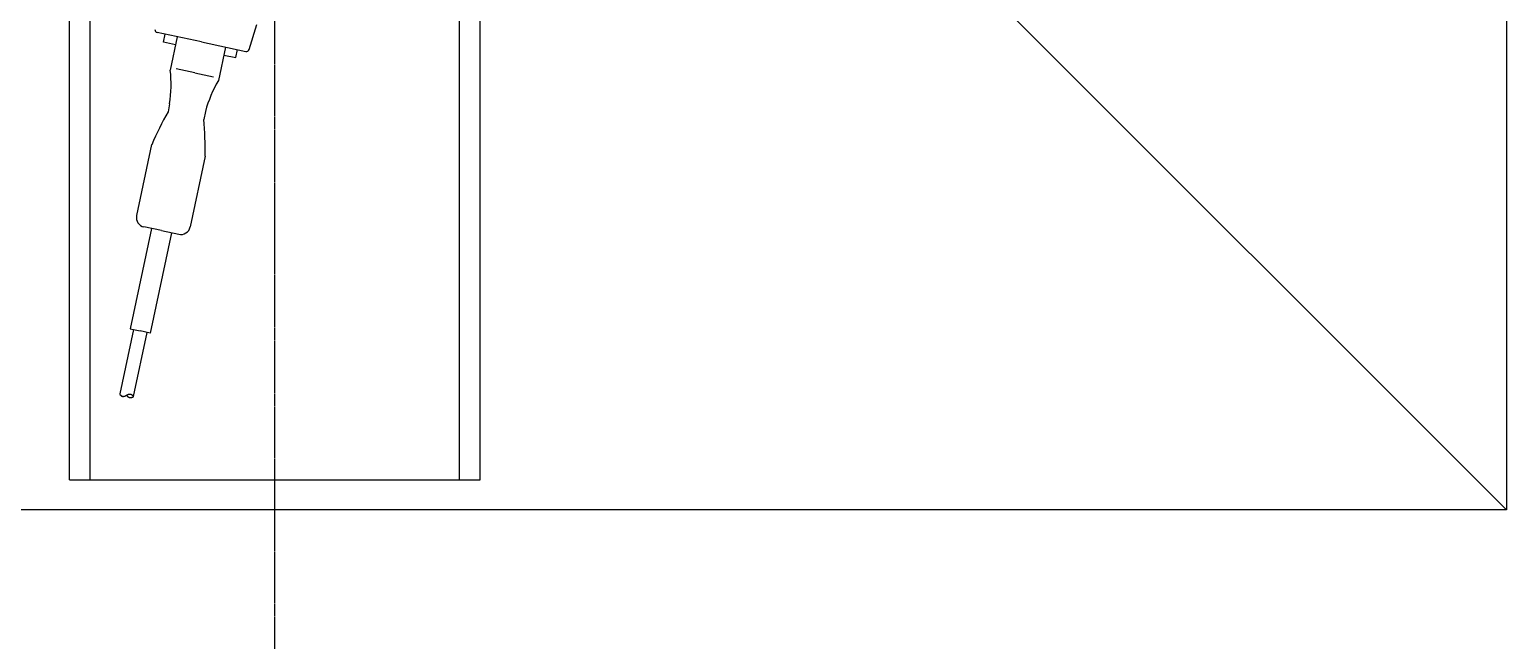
# Model space of a CAD drawing. Extents: x -668440 to 1010955, y -1678500 to 210463.
# Drawn here: x -488079 to -477286, y -904033 to -899567 of the extents above; entities that cross this region are included whole.
import ezdxf

# ---------------------------------------------------------------- set-up
doc = ezdxf.new("R2010")
doc.units = 0
doc.header["$MEASUREMENT"] = 0
doc.linetypes.add('CENTER', pattern=[2, 1.25, -0.25, 0.25, -0.25])
doc.layers.get('0').update_dxf_attribs({"color": 3, "linetype": 'CONTINUOUS'})
doc.layers.add('00_ADDL', color=253, linetype='CONTINUOUS', plot=False)
for name, color, linetype in [('100', 5, 'CENTER'), ('COL_H-300x305x15x15x13', 7, 'CONTINUOUS'), ('注記', 3, 'CONTINUOUS')]:
    doc.layers.add(name, color=color, linetype=linetype)

# ---------------------------------------------------------------- blocks, each defined once
blk = doc.blocks.new('tc02')
at = {"layer": '注記', "color": 4, "linetype": 'Continuous'}
for p, q in [((-18567.3, 32524.4), (-18565.5, 32543.6)), ((-18602.5, 32522.6), (-18635.6, 32522.6)), ((-18629.5, 32516.6), (-18629.5, 32522.6)), ((-18620.5, 32522.6), (-18620.5, 32497.6)), ((-18602.5, 32522.6), (-18569.3, 32522.6)), ((-18584.5, 32522.6), (-18584.5, 32497.6)), ((-18575.5, 32516.6), (-18575.5, 32522.6)), ((-18620.5, 32516.6), (-18629.5, 32516.6)), ((-18584.5, 32516.6), (-18575.5, 32516.6)), ((-18602.5, 32499.6), (-18616.5, 32499.6)), ((-18602.5, 32499.6), (-18588.5, 32499.6)), ((-18615.9, 32473.6), (-18615.8, 32467.6)), ((-18589, 32473.6), (-18589.1, 32467.6)), ((-18622.5, 32441.6), (-18622.5, 32388.6)), ((-18582.5, 32441.6), (-18582.5, 32388.6)), ((-18602.5, 32381.6), (-18615.5, 32381.6)), ((-18610, 32381.6), (-18610, 32306.6)), ((-18602.5, 32381.6), (-18589.5, 32381.6)), ((-18595, 32381.6), (-18595, 32306.6)), ((-18610, 32306.6), (-18602.5, 32306.6)), ((-18607.5, 32306.6), (-18607.5, 32258.6)), ((-18595, 32306.6), (-18602.5, 32306.6)), ((-18597.5, 32306.6), (-18597.5, 32258.6)), ((-18600.2, 32260), (-18600.2, 32260)), ((-18600.2, 32260), (-18600.1, 32260)), ((-18600.1, 32260), (-18600, 32260)), ((-18600, 32260), (-18600, 32260)), ((-18600, 32260), (-18599.9, 32260)), ((-18599.9, 32260), (-18599.9, 32260)), ((-18599.9, 32260), (-18599.8, 32260)), ((-18599.8, 32260), (-18599.7, 32260)), ((-18599.7, 32260), (-18599.7, 32260)), ((-18599.7, 32260), (-18599.6, 32260)), ((-18599.6, 32260), (-18599.5, 32260)), ((-18599.5, 32260), (-18599.5, 32260)), ((-18599.5, 32260), (-18599.4, 32260)), ((-18599.4, 32260), (-18599.4, 32260)), ((-18599.4, 32260), (-18599.3, 32260)), ((-18607.5, 32258.6), (-18607.5, 32258.6)), ((-18607.5, 32258.6), (-18607.5, 32258.6)), ((-18607.5, 32258.6), (-18607.5, 32258.6)), ((-18607.5, 32258.6), (-18607.5, 32258.6)), ((-18607.5, 32258.6), (-18607.5, 32258.5)), ((-18607.5, 32258.5), (-18607.5, 32258.5)), ((-18607.5, 32258.5), (-18607.4, 32258.5)), ((-18607.4, 32258.5), (-18607.4, 32258.5)), ((-18607.4, 32258.5), (-18607.4, 32258.5)), ((-18607.4, 32258.5), (-18607.4, 32258.5)), ((-18607.4, 32258.5), (-18607.4, 32258.4)), ((-18607.4, 32258.4), (-18607.4, 32258.4)), ((-18607.4, 32258.4), (-18607.4, 32258.4)), ((-18607.4, 32258.4), (-18607.4, 32258.4)), ((-18607.4, 32258.4), (-18607.4, 32258.4)), ((-18607.4, 32258.4), (-18607.4, 32258.4)), ((-18607.4, 32258.4), (-18607.4, 32258.3)), ((-18607.4, 32258.3), (-18607.4, 32258.3)), ((-18607.4, 32258.3), (-18607.4, 32258.3)), ((-18607.4, 32258.3), (-18607.4, 32258.3)), ((-18607.4, 32258.3), (-18607.4, 32258.3)), ((-18607.4, 32258.3), (-18607.3, 32258.3)), ((-18607.3, 32258.3), (-18607.3, 32258.2)), ((-18607.3, 32258.2), (-18607.3, 32258.2)), ((-18607.3, 32258.2), (-18607.3, 32258.2)), ((-18607.3, 32258.2), (-18607.3, 32258.2)), ((-18607.3, 32258.2), (-18607.3, 32258.2)), ((-18607.3, 32258.2), (-18607.3, 32258.2)), ((-18607.3, 32258.2), (-18607.3, 32258.1)), ((-18607.3, 32258.1), (-18607.2, 32258.1)), ((-18607.2, 32258.1), (-18607.2, 32258.1)), ((-18607.2, 32258.1), (-18607.2, 32258.1)), ((-18607.2, 32258.1), (-18607.2, 32258.1)), ((-18607.2, 32258.1), (-18607.2, 32258.1)), ((-18607.2, 32258.1), (-18607.2, 32258)), ((-18607.2, 32258), (-18607.2, 32258)), ((-18607.2, 32258), (-18607.1, 32258)), ((-18607.1, 32258), (-18607.1, 32258)), ((-18607.1, 32258), (-18607.1, 32258)), ((-18607.1, 32258), (-18607.1, 32258)), ((-18607.1, 32258), (-18607.1, 32258)), ((-18607.1, 32258), (-18607, 32257.9)), ((-18607, 32257.9), (-18607, 32257.9)), ((-18607, 32257.9), (-18607, 32257.9)), ((-18607, 32257.9), (-18607, 32257.9)), ((-18607, 32257.9), (-18607, 32257.9)), ((-18607, 32257.9), (-18606.9, 32257.9)), ((-18606.9, 32257.9), (-18606.9, 32257.8)), ((-18606.9, 32257.8), (-18606.9, 32257.8)), ((-18606.9, 32257.8), (-18606.9, 32257.8)), ((-18606.9, 32257.8), (-18606.8, 32257.8)), ((-18606.8, 32257.8), (-18606.8, 32257.8)), ((-18606.8, 32257.8), (-18606.8, 32257.8)), ((-18606.8, 32257.8), (-18606.8, 32257.7)), ((-18606.8, 32257.7), (-18606.7, 32257.7)), ((-18606.7, 32257.7), (-18606.7, 32257.7)), ((-18606.7, 32257.7), (-18606.7, 32257.7)), ((-18606.7, 32257.7), (-18606.7, 32257.7)), ((-18606.7, 32257.7), (-18606.6, 32257.7)), ((-18606.6, 32257.7), (-18606.6, 32257.6)), ((-18606.6, 32257.6), (-18606.6, 32257.6)), ((-18606.6, 32257.6), (-18606.6, 32257.6)), ((-18606.6, 32257.6), (-18606.5, 32257.6)), ((-18606.5, 32257.6), (-18606.5, 32257.6)), ((-18606.5, 32257.6), (-18606.4, 32257.5)), ((-18606.4, 32257.5), (-18606.4, 32257.5)), ((-18606.4, 32257.5), (-18606.3, 32257.5)), ((-18606.3, 32257.5), (-18606.2, 32257.5)), ((-18606.2, 32257.5), (-18606.2, 32257.4)), ((-18606.2, 32257.4), (-18606.1, 32257.4)), ((-18606.1, 32257.4), (-18606.1, 32257.4)), ((-18606.1, 32257.4), (-18606, 32257.4)), ((-18606, 32257.4), (-18605.9, 32257.3)), ((-18605.9, 32257.3), (-18605.9, 32257.3)), ((-18605.9, 32257.3), (-18605.8, 32257.3)), ((-18605.8, 32257.3), (-18605.8, 32257.3)), ((-18605.8, 32257.3), (-18605.7, 32257.3)), ((-18605.7, 32257.3), (-18605.6, 32257.3)), ((-18605.6, 32257.3), (-18605.6, 32257.3)), ((-18605.6, 32257.3), (-18605.5, 32257.3)), ((-18605.5, 32257.3), (-18605.4, 32257.2)), ((-18605.4, 32257.2), (-18605.4, 32257.2)), ((-18605.4, 32257.2), (-18605.3, 32257.2)), ((-18605.3, 32257.2), (-18605.3, 32257.2)), ((-18605.3, 32257.2), (-18605.2, 32257.2)), ((-18605.2, 32257.2), (-18605.1, 32257.2)), ((-18605.1, 32257.2), (-18605.1, 32257.2)), ((-18605.1, 32257.2), (-18605, 32257.2)), ((-18605, 32257.2), (-18604.9, 32257.2)), ((-18604.9, 32257.2), (-18604.8, 32257.3)), ((-18604.9, 32257.2), (-18604.9, 32257.2)), ((-18604.8, 32257.3), (-18604.8, 32257.3)), ((-18604.8, 32257.3), (-18604.7, 32257.3)), ((-18604.7, 32257.3), (-18604.6, 32257.3)), ((-18604.6, 32257.3), (-18604.6, 32257.3)), ((-18604.6, 32257.3), (-18604.5, 32257.3)), ((-18604.5, 32257.3), (-18604.4, 32257.3)), ((-18604.4, 32257.3), (-18604.4, 32257.4)), ((-18604.4, 32257.4), (-18604.3, 32257.4)), ((-18604.3, 32257.4), (-18604.3, 32257.4)), ((-18604.3, 32257.4), (-18604.2, 32257.4)), ((-18604.2, 32257.4), (-18604.1, 32257.4)), ((-18604.1, 32257.4), (-18604.1, 32257.5)), ((-18604.1, 32257.5), (-18604, 32257.5)), ((-18604, 32257.5), (-18603.9, 32257.5)), ((-18603.9, 32257.5), (-18603.9, 32257.6)), ((-18603.9, 32257.6), (-18603.8, 32257.6)), ((-18603.8, 32257.6), (-18603.7, 32257.6)), ((-18603.7, 32257.6), (-18603.7, 32257.7)), ((-18603.7, 32257.7), (-18603.6, 32257.7)), ((-18603.6, 32257.7), (-18603.5, 32257.8)), ((-18603.6, 32257.7), (-18603.6, 32257.7)), ((-18603.5, 32257.8), (-18603.4, 32257.8)), ((-18603.4, 32257.8), (-18603.4, 32257.9)), ((-18603.4, 32257.9), (-18603.3, 32257.9)), ((-18603.3, 32257.9), (-18603.2, 32257.9)), ((-18603.2, 32257.9), (-18603.2, 32258)), ((-18603.2, 32258), (-18603.1, 32258)), ((-18603.1, 32258), (-18603, 32258.1)), ((-18603, 32258.1), (-18602.9, 32258.2)), ((-18603, 32258.1), (-18603, 32258.1)), ((-18602.9, 32258.2), (-18602.8, 32258.3)), ((-18602.8, 32258.3), (-18602.7, 32258.4)), ((-18602.8, 32258.3), (-18602.8, 32258.3)), ((-18602.7, 32258.4), (-18602.6, 32258.5)), ((-18602.7, 32258.4), (-18602.7, 32258.4)), ((-18602.6, 32258.5), (-18602.5, 32258.6)), ((-18602.5, 32258.6), (-18602.4, 32258.7)), ((-18602.4, 32258.6), (-18602.5, 32258.6)), ((-18602.5, 32258.6), (-18602.5, 32258.6)), ((-18602.4, 32258.7), (-18602.3, 32258.7)), ((-18602.3, 32258.5), (-18602.4, 32258.6)), ((-18602.3, 32258.8), (-18602.2, 32258.9)), ((-18602.3, 32258.7), (-18602.3, 32258.8)), ((-18602.3, 32258.4), (-18602.3, 32258.5)), ((-18602.2, 32258.4), (-18602.3, 32258.4)), ((-18602.2, 32258.9), (-18602.1, 32258.9)), ((-18602.1, 32258.3), (-18602.2, 32258.4)), ((-18602.1, 32258.9), (-18602.1, 32259)), ((-18602.1, 32259), (-18602, 32259)), ((-18602, 32258.2), (-18602.1, 32258.3)), ((-18602.1, 32258.3), (-18602.1, 32258.3)), ((-18602, 32259), (-18601.9, 32259.1)), ((-18601.9, 32258.1), (-18602, 32258.2)), ((-18601.9, 32259.1), (-18601.8, 32259.2)), ((-18601.9, 32259.1), (-18601.9, 32259.1)), ((-18601.8, 32258), (-18601.9, 32258.1)), ((-18601.9, 32258.1), (-18601.9, 32258.1)), ((-18601.8, 32259.2), (-18601.7, 32259.2)), ((-18601.7, 32258), (-18601.8, 32258)), ((-18601.7, 32259.2), (-18601.7, 32259.3)), ((-18601.7, 32259.3), (-18601.6, 32259.3)), ((-18601.7, 32257.9), (-18601.7, 32258)), ((-18601.6, 32257.9), (-18601.7, 32257.9)), ((-18601.6, 32259.3), (-18601.6, 32259.4)), ((-18601.6, 32259.4), (-18601.5, 32259.4)), ((-18601.5, 32257.8), (-18601.6, 32257.9)), ((-18601.6, 32257.9), (-18601.6, 32257.9)), ((-18601.5, 32259.4), (-18601.4, 32259.5)), ((-18601.4, 32257.8), (-18601.5, 32257.8)), ((-18601.4, 32259.5), (-18601.4, 32259.5)), ((-18601.4, 32259.5), (-18601.3, 32259.5)), ((-18601.4, 32257.7), (-18601.4, 32257.8)), ((-18601.3, 32257.7), (-18601.4, 32257.7)), ((-18601.3, 32259.5), (-18601.2, 32259.6)), ((-18601.2, 32257.7), (-18601.3, 32257.7)), ((-18601.2, 32259.6), (-18601.2, 32259.6)), ((-18601.2, 32259.6), (-18601.1, 32259.6)), ((-18601.2, 32257.6), (-18601.2, 32257.7)), ((-18601.1, 32257.6), (-18601.2, 32257.6)), ((-18601.1, 32259.6), (-18601, 32259.7)), ((-18601, 32257.6), (-18601.1, 32257.6)), ((-18601, 32259.7), (-18601, 32259.7)), ((-18601, 32259.7), (-18600.9, 32259.7)), ((-18601, 32257.5), (-18601, 32257.6)), ((-18600.9, 32257.5), (-18601, 32257.5)), ((-18600.9, 32259.7), (-18600.9, 32259.8)), ((-18600.9, 32259.8), (-18600.8, 32259.8)), ((-18600.8, 32257.4), (-18600.9, 32257.5)), ((-18600.9, 32257.5), (-18600.9, 32257.5)), ((-18600.8, 32259.8), (-18600.7, 32259.8)), ((-18600.7, 32257.4), (-18600.8, 32257.4)), ((-18600.7, 32259.8), (-18600.6, 32259.9)), ((-18600.7, 32259.8), (-18600.7, 32259.8)), ((-18600.6, 32257.4), (-18600.7, 32257.4)), ((-18600.7, 32257.4), (-18600.7, 32257.4)), ((-18600.6, 32259.9), (-18600.5, 32259.9)), ((-18600.5, 32257.4), (-18600.6, 32257.4)), ((-18600.5, 32259.9), (-18600.5, 32259.9)), ((-18600.5, 32259.9), (-18600.4, 32259.9)), ((-18600.5, 32257.3), (-18600.5, 32257.4)), ((-18600.4, 32257.3), (-18600.5, 32257.3)), ((-18600.4, 32259.9), (-18600.4, 32259.9)), ((-18600.4, 32259.9), (-18600.3, 32259.9)), ((-18600.3, 32257.3), (-18600.4, 32257.3)), ((-18600.4, 32257.3), (-18600.4, 32257.3)), ((-18600.3, 32259.9), (-18600.2, 32260)), ((-18600.2, 32257.3), (-18600.3, 32257.3)), ((-18600.1, 32257.3), (-18600.2, 32257.3)), ((-18600.2, 32257.3), (-18600.2, 32257.3)), ((-18600, 32257.2), (-18600.1, 32257.3)), ((-18599.9, 32257.2), (-18600, 32257.2)), ((-18600, 32257.2), (-18600, 32257.2)), ((-18599.8, 32257.2), (-18599.9, 32257.2)), ((-18599.9, 32257.2), (-18599.9, 32257.2)), ((-18599.7, 32257.2), (-18599.8, 32257.2)), ((-18599.6, 32257.2), (-18599.7, 32257.2)), ((-18599.7, 32257.2), (-18599.7, 32257.2)), ((-18599.5, 32257.2), (-18599.6, 32257.2)), ((-18599.4, 32257.3), (-18599.5, 32257.2)), ((-18599.5, 32257.2), (-18599.5, 32257.2)), ((-18599.3, 32257.3), (-18599.4, 32257.3)), ((-18599.4, 32257.3), (-18599.4, 32257.3)), ((-18599.3, 32260), (-18599.2, 32260)), ((-18599.2, 32257.3), (-18599.3, 32257.3)), ((-18599.2, 32260), (-18599.2, 32259.9)), ((-18599.2, 32259.9), (-18599.1, 32259.9)), ((-18599.1, 32257.3), (-18599.2, 32257.3)), ((-18599.2, 32257.3), (-18599.2, 32257.3)), ((-18599.1, 32259.9), (-18599, 32259.9)), ((-18599, 32257.3), (-18599.1, 32257.3)), ((-18599, 32259.9), (-18599, 32259.9)), ((-18599, 32259.9), (-18598.9, 32259.9)), ((-18598.9, 32257.4), (-18599, 32257.3)), ((-18599, 32257.3), (-18599, 32257.3)), ((-18598.9, 32259.9), (-18598.9, 32259.8)), ((-18598.9, 32259.8), (-18598.8, 32259.8)), ((-18598.8, 32257.4), (-18598.9, 32257.4)), ((-18598.9, 32257.4), (-18598.9, 32257.4)), ((-18598.8, 32259.8), (-18598.7, 32259.8)), ((-18598.7, 32257.4), (-18598.8, 32257.4)), ((-18598.7, 32259.8), (-18598.7, 32259.8)), ((-18598.7, 32259.8), (-18598.6, 32259.7)), ((-18598.6, 32257.5), (-18598.7, 32257.5)), ((-18598.7, 32257.5), (-18598.7, 32257.4)), ((-18598.6, 32259.7), (-18598.6, 32259.7)), ((-18598.6, 32259.7), (-18598.5, 32259.7)), ((-18598.5, 32257.5), (-18598.6, 32257.5)), ((-18598.6, 32257.5), (-18598.6, 32257.5)), ((-18598.5, 32259.7), (-18598.4, 32259.7)), ((-18598.4, 32257.6), (-18598.5, 32257.5)), ((-18598.4, 32259.7), (-18598.4, 32259.6)), ((-18598.4, 32259.6), (-18598.3, 32259.6)), ((-18598.3, 32257.6), (-18598.4, 32257.6)), ((-18598.4, 32257.6), (-18598.4, 32257.6)), ((-18598.3, 32259.6), (-18598.3, 32259.6)), ((-18598.3, 32259.6), (-18598.2, 32259.5)), ((-18598.2, 32257.7), (-18598.3, 32257.7)), ((-18598.3, 32257.7), (-18598.3, 32257.6)), ((-18598.2, 32259.5), (-18598.2, 32259.5)), ((-18598.2, 32259.5), (-18598.1, 32259.5)), ((-18598.1, 32257.8), (-18598.2, 32257.7)), ((-18598.2, 32257.7), (-18598.2, 32257.7)), ((-18598.1, 32259.5), (-18598.1, 32259.4)), ((-18598.1, 32259.4), (-18598, 32259.4)), ((-18598, 32257.8), (-18598.1, 32257.8)), ((-18598.1, 32257.8), (-18598.1, 32257.8)), ((-18598, 32259.4), (-18598, 32259.4)), ((-18598, 32259.4), (-18597.9, 32259.3)), ((-18597.9, 32257.9), (-18598, 32257.9)), ((-18598, 32257.9), (-18598, 32257.8)), ((-18597.9, 32259.3), (-18597.9, 32259.3)), ((-18597.9, 32259.3), (-18597.8, 32259.3)), ((-18597.8, 32258), (-18597.9, 32257.9)), ((-18597.9, 32257.9), (-18597.9, 32257.9)), ((-18597.8, 32259.3), (-18597.8, 32259.2)), ((-18597.8, 32259.2), (-18597.8, 32259.2)), ((-18597.8, 32259.2), (-18597.7, 32259.2)), ((-18597.7, 32258.1), (-18597.8, 32258)), ((-18597.8, 32258), (-18597.8, 32258)), ((-18597.8, 32258), (-18597.8, 32258)), ((-18597.7, 32259.2), (-18597.7, 32259.1)), ((-18597.7, 32259.1), (-18597.7, 32259.1)), ((-18597.7, 32259.1), (-18597.6, 32259.1)), ((-18597.6, 32258.2), (-18597.7, 32258.1)), ((-18597.7, 32258.1), (-18597.7, 32258.1)), ((-18597.7, 32258.1), (-18597.7, 32258.1)), ((-18597.6, 32259.1), (-18597.6, 32259)), ((-18597.6, 32259), (-18597.6, 32259)), ((-18597.6, 32259), (-18597.6, 32259)), ((-18597.6, 32259), (-18597.6, 32258.9)), ((-18597.6, 32258.9), (-18597.5, 32258.9)), ((-18597.5, 32258.3), (-18597.6, 32258.3)), ((-18597.6, 32258.3), (-18597.6, 32258.3)), ((-18597.6, 32258.3), (-18597.6, 32258.2)), ((-18597.6, 32258.2), (-18597.6, 32258.2)), ((-18597.6, 32258.2), (-18597.6, 32258.2)), ((-18597.5, 32258.9), (-18597.5, 32258.9)), ((-18597.5, 32258.9), (-18597.5, 32258.8)), ((-18597.5, 32258.8), (-18597.5, 32258.8)), ((-18597.5, 32258.8), (-18597.5, 32258.8)), ((-18597.5, 32258.8), (-18597.5, 32258.7)), ((-18597.5, 32258.7), (-18597.5, 32258.7)), ((-18597.5, 32258.7), (-18597.5, 32258.7)), ((-18597.5, 32258.7), (-18597.5, 32258.6)), ((-18597.5, 32258.6), (-18597.5, 32258.6)), ((-18597.5, 32258.6), (-18597.5, 32258.6)), ((-18597.5, 32258.6), (-18597.5, 32258.6)), ((-18597.5, 32258.6), (-18597.5, 32258.5)), ((-18597.5, 32258.5), (-18597.5, 32258.5)), ((-18597.5, 32258.5), (-18597.5, 32258.5)), ((-18597.5, 32258.5), (-18597.5, 32258.4)), ((-18597.5, 32258.4), (-18597.5, 32258.4)), ((-18597.5, 32258.4), (-18597.5, 32258.4)), ((-18597.5, 32258.4), (-18597.5, 32258.3))]:
    blk.add_line(p, q, dxfattribs=at)
for centre, radius, start, end in [((-18635.6, 32524.6), 2, 185.4404, 270), ((-18569.3, 32524.6), 2, 270, 354.5596), ((-18708.5, 32468.6), 92.7, 3.0891, 18.2394), ((-18496.5, 32468.6), 92.7, 161.7606, 176.9109), ((-18385, 32394.7), 242, 162.4725, 168.827), ((-18819.9, 32394.7), 242, 11.173, 17.5275), ((-18615.5, 32388.6), 7, 180, 270), ((-18589.5, 32388.6), 7, 270, 0)]:
    blk.add_arc(centre, radius, start, end, dxfattribs=at)
blk = doc.blocks.new('剛接合部C1Y')
at = {"layer": '00_ADDL'}
blk.add_line((-216598.46888, -393132.59222), (-214798.46888, -394932.59222), dxfattribs=at)
blk.add_lwpolyline([(-216598.46888, -394932.59222), (-216598.46888, -393132.59222), (-214798.46888, -393132.59222), (-214798.46888, -394932.59222)], close=True, dxfattribs=at)
at = {"layer": '100'}
blk.add_line((-215698.46888, -397002.59222), (-215698.46888, -393132.59222), dxfattribs=at)
at = {"layer": 'COL_H-300x305x15x15x13'}
for p, q in [((-215848.46888, -394910.59222), (-215848.46888, -393815.59222)), ((-215833.46888, -394910.59222), (-215833.46888, -393815.59222)), ((-215563.46888, -394910.59222), (-215563.46888, -393815.59222)), ((-215548.46888, -394910.59222), (-215548.46888, -393815.59222)), ((-215848.46888, -394910.59222), (-215548.46888, -394910.59222))]:
    blk.add_line(p, q, dxfattribs=at)
at = {"rotation": 348.0238675557966}
blk.add_blockref('tc02', (-204303.12698, -430265.28802), dxfattribs=at)

msp = doc.modelspace()

# ---------------------------------------------------------------- block references
at = {"xscale": 10, "yscale": 10, "zscale": 10}
msp.add_blockref('剛接合部C1Y', (1670698.6842, 3046247.35843, 5600), dxfattribs=at)

doc.saveas('drawing.dxf')
